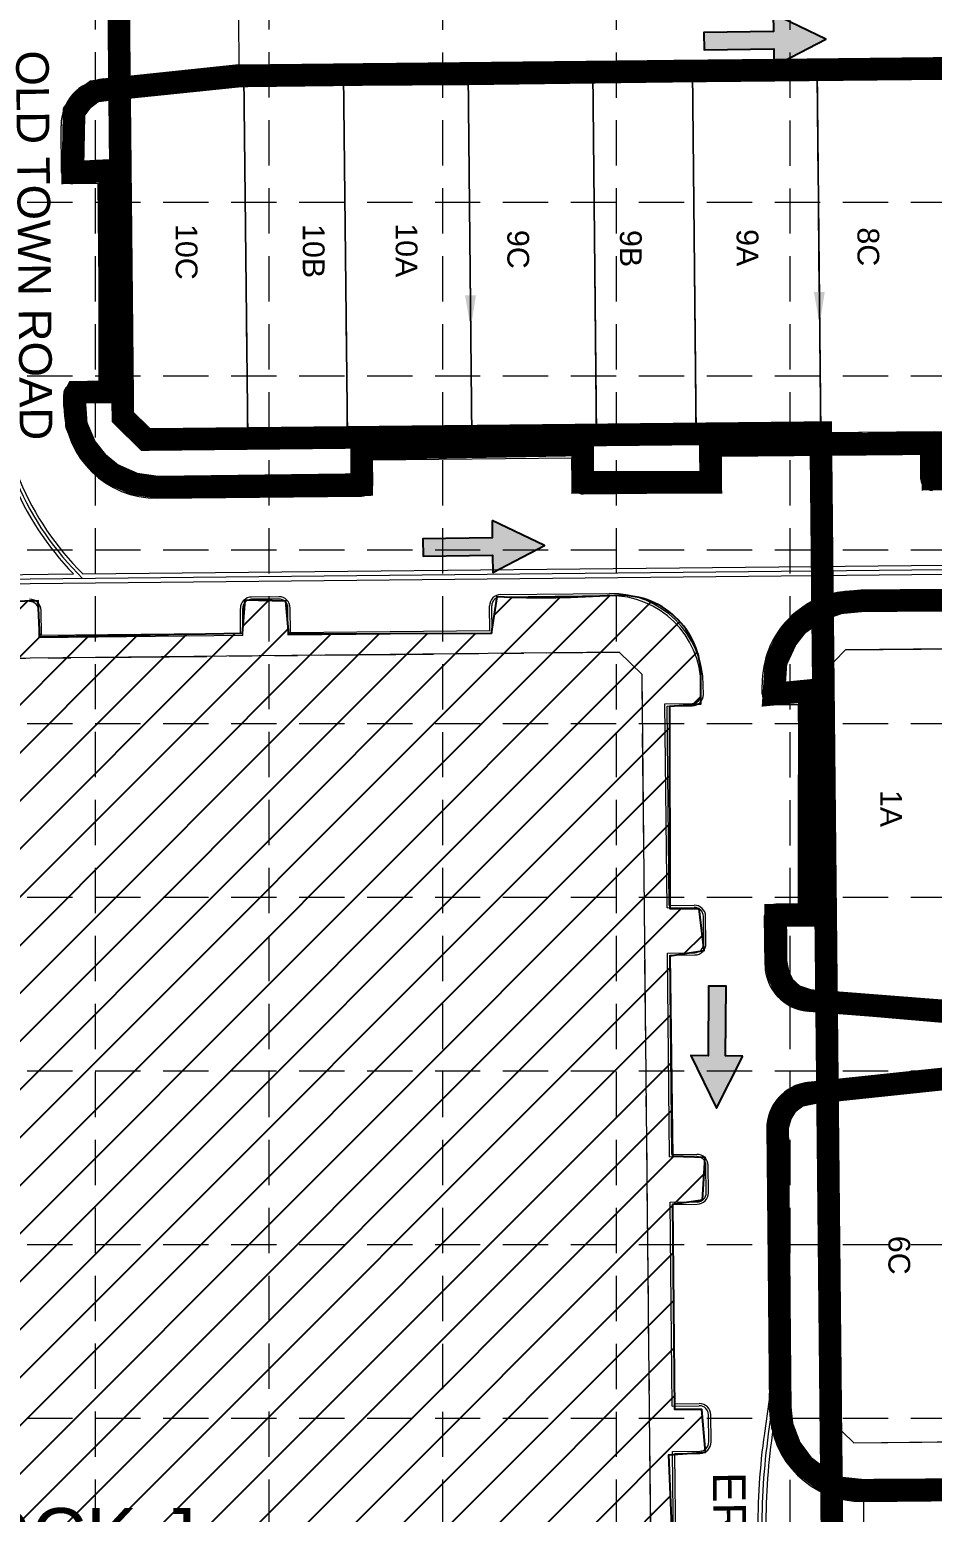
# Model space of a CAD drawing. Extents: x 2509062 to 2510599, y 7103311 to 7105769.
# Drawn here: x 2509777.7 to 2509977, y 7104557.5 to 7104884.7 of the extents above; entities that cross this region are included whole.
import ezdxf
from ezdxf.enums import TextEntityAlignment as Align

# ---------------------------------------------------------------- set-up
doc = ezdxf.new("R2010")
doc.units = 0
doc.header["$LTSCALE"] = 40
doc.header["$MEASUREMENT"] = 0
for name, pattern in [('DASHED', [0.75, 0.5, -0.25]), ('HIDDEN', [0.375, 0.25, -0.125]), ('HIDDEN2', [0.1875, 0.125, -0.0625]), ('PHANTOM2', [1.25, 0.625, -0.125, 0.125, -0.125, 0.125, -0.125])]:
    doc.linetypes.add(name, pattern=pattern)
for name, color, linetype in [('1 EROSION BLANKET', 84, 'Continuous'), ('1 SODDED LOT', 2, 'Continuous'), ('C-FLOW-ARRW-E', 14, 'Continuous'), ('GRID', 254, 'DASHED'), ('STORM', 5, 'Continuous'), ('XHO461B_PT$0$V-AREA', 6, 'Continuous'), ('XHO461B_PT$0$V-BNDY-N-P2', 2, 'PHANTOM2'), ('XHO461B_PT$0$V-PROP-SUBD-IDEN-N-P2', 14, 'Continuous'), ('XHO461B_PT$0$V-PROP-SUBD-N-P2', 14, 'HIDDEN2'), ('XHO461B_PT$0$V-RWAY-LINE-DETL-N-P2', 14, 'Continuous'), ('XHO461B_PT$0$V-RWAY-LINE-N-P2', 14, 'PHANTOM2'), ('XHO461B_ST$0$C-PHASE-BNDY', 14, 'Continuous'), ('XHO461C_PV$0$C-PHASE-BNDY', 3, 'Continuous'), ('XHO461C_PV$0$C-ROAD-BACK-EX', 12, 'Continuous'), ('XHO461C_PV$0$C-ROAD-BACK-PH2', 12, 'Continuous'), ('XHO461C_PV$0$C-ROAD-FACE-EX', 12, 'Continuous'), ('XHO461C_PV$0$C-ROAD-FACE-PH2', 12, 'Continuous'), ('XHO461PT$0$C-ROAD-IDEN-N-P1', 1, 'Continuous'), ('XHO461PT$0$V-AREA-PLIN', 31, 'Continuous'), ('XHO461PT$0$V-BNDY-N-P1', 3, 'Continuous'), ('XHO461PT$0$V-PROP-SUBD-IDEN-BLOK-N-P1', 7, 'Continuous'), ('XHO461PT$0$V-RWAY-LINE-N-P1', 6, 'PHANTOM2')]:
    doc.layers.add(name, color=color, linetype=linetype)
doc.styles.get("Standard").update_dxf_attribs({"font": 'ARIAL.TTF'})

msp = doc.modelspace()

# ---------------------------------------------------------------- hatches: boundary and pattern name
at = {"layer": '1 SODDED LOT', "linetype": 'Continuous'}
h = msp.add_hatch(dxfattribs=at)
h.set_pattern_fill('ANSI31', color=256, scale=60, style=0)
edge = h.paths.add_edge_path()
edge.add_line((2509670.09, 7104749.69), (2509669.66, 7104756.45))
edge.add_line((2509669.66, 7104756.45), (2509667.67, 7104757.6))
edge.add_line((2509667.67, 7104757.6), (2509643.66, 7104757.36))
edge.add_line((2509643.66, 7104757.36), (2509642.7, 7104757.42))
edge.add_line((2509642.7, 7104757.42), (2509641.46, 7104757.03))
edge.add_line((2509641.46, 7104757.03), (2509634.78, 7104755.18))
edge.add_line((2509634.78, 7104755.18), (2509629.13, 7104750.56))
edge.add_line((2509629.13, 7104750.56), (2509624.93, 7104743.96))
edge.add_line((2509624.93, 7104743.96), (2509623.62, 7104736.11))
edge.add_line((2509623.62, 7104736.11), (2509624.03, 7104733.49))
edge.add_line((2509624.03, 7104733.49), (2509631.95, 7104732.67))
edge.add_line((2509631.95, 7104732.67), (2509632.01, 7104687.98))
edge.add_line((2509632.01, 7104687.98), (2509624.63, 7104687.52))
edge.add_line((2509624.63, 7104687.52), (2509624.78, 7104677.68))
edge.add_line((2509624.78, 7104677.68), (2509632.78, 7104677.53))
edge.add_line((2509632.78, 7104677.53), (2509633.09, 7104633.7))
edge.add_line((2509633.09, 7104633.7), (2509624.32, 7104632.16))
edge.add_line((2509624.32, 7104632.16), (2509625.55, 7104622.93))
edge.add_line((2509625.55, 7104622.93), (2509633.24, 7104622.47))
edge.add_line((2509633.24, 7104622.47), (2509632.49, 7104578.57))
edge.add_line((2509632.49, 7104578.57), (2509627.54, 7104576.59))
edge.add_line((2509627.54, 7104576.59), (2509627.04, 7104513.24))
edge.add_line((2509627.04, 7104513.24), (2509634.47, 7104511.75))
edge.add_line((2509634.47, 7104511.75), (2509634.6, 7104468.31))
edge.add_line((2509634.6, 7104468.31), (2509626.94, 7104467.59))
edge.add_line((2509626.94, 7104467.59), (2509627.42, 7104458.13))
edge.add_line((2509627.42, 7104458.13), (2509634.24, 7104457.53))
edge.add_line((2509634.24, 7104457.53), (2509635.23, 7104413.4))
edge.add_line((2509635.23, 7104413.4), (2509627.38, 7104412.62))
edge.add_line((2509627.38, 7104412.62), (2509627.77, 7104403.47))
edge.add_line((2509627.77, 7104403.47), (2509635.29, 7104402.68))
edge.add_line((2509635.29, 7104402.68), (2509635.55, 7104380.91))
edge.add_line((2509635.55, 7104380.91), (2509628.36, 7104379.85))
edge.add_line((2509628.36, 7104379.85), (2509627.86, 7104353.29))
edge.add_arc((2509647.32, 7104352.93), 19.46, 178.9331, 279.26)
edge.add_line((2509650.45, 7104333.72), (2509672.53, 7104333.89))
edge.add_line((2509672.53, 7104333.89), (2509674.37, 7104336.23))
edge.add_line((2509674.37, 7104336.23), (2509674.2, 7104341.58))
edge.add_line((2509674.2, 7104341.58), (2509718.53, 7104342.59))
edge.add_line((2509718.53, 7104342.59), (2509720.04, 7104334.06))
edge.add_line((2509720.04, 7104334.06), (2509728.74, 7104335.39))
edge.add_line((2509728.74, 7104335.39), (2509729.24, 7104342.08))
edge.add_line((2509729.24, 7104342.08), (2509773.69, 7104343.19))
edge.add_line((2509773.69, 7104343.19), (2509774.56, 7104335.59))
edge.add_line((2509774.56, 7104335.59), (2509783.18, 7104335.3))
edge.add_line((2509783.18, 7104335.3), (2509784.35, 7104343.04))
edge.add_line((2509784.35, 7104343.04), (2509829.2, 7104343.77))
edge.add_line((2509829.2, 7104343.77), (2509830.11, 7104335.95))
edge.add_line((2509830.11, 7104335.95), (2509838.73, 7104336.35))
edge.add_line((2509838.73, 7104336.35), (2509839.22, 7104343.52))
edge.add_line((2509839.22, 7104343.52), (2509883.99, 7104344.21))
edge.add_line((2509883.99, 7104344.21), (2509883.99, 7104337.02))
edge.add_line((2509883.99, 7104337.02), (2509908.24, 7104336.64))
edge.add_arc((2509908.57, 7104358.07), 21.43, 269.1052, 363.7938)
edge.add_line((2509929.96, 7104359.49), (2509928.31, 7104361.13))
edge.add_line((2509928.31, 7104361.13), (2509922.63, 7104361.25))
edge.add_line((2509922.63, 7104361.25), (2509921.48, 7104405.1))
edge.add_line((2509921.48, 7104405.1), (2509929.53, 7104406.61))
edge.add_line((2509929.53, 7104406.61), (2509928.77, 7104415.66))
edge.add_line((2509928.77, 7104415.66), (2509922.49, 7104415.66))
edge.add_line((2509922.49, 7104415.66), (2509921.91, 7104416.45))
edge.add_line((2509921.91, 7104416.45), (2509921.11, 7104460.78))
edge.add_line((2509921.11, 7104460.78), (2509927.84, 7104460.95))
edge.add_line((2509927.84, 7104460.95), (2509928.53, 7104470.28))
edge.add_line((2509928.53, 7104470.28), (2509921.45, 7104471.31))
edge.add_line((2509921.45, 7104471.31), (2509920.75, 7104515.66))
edge.add_line((2509920.75, 7104515.66), (2509927.8, 7104516.51))
edge.add_line((2509927.8, 7104516.51), (2509927.48, 7104525.06))
edge.add_line((2509927.48, 7104525.06), (2509920.64, 7104526.24))
edge.add_line((2509920.64, 7104526.24), (2509918.78, 7104570.23))
edge.add_line((2509918.78, 7104570.23), (2509926.9, 7104570.77))
edge.add_line((2509926.9, 7104570.77), (2509926.09, 7104580.24))
edge.add_line((2509926.09, 7104580.24), (2509920.13, 7104580.24))
edge.add_line((2509920.13, 7104580.24), (2509919.66, 7104625.52))
edge.add_line((2509919.66, 7104625.52), (2509926.23, 7104626.46))
edge.add_line((2509926.23, 7104626.46), (2509926.8, 7104635.85))
edge.add_line((2509926.8, 7104635.85), (2509919.66, 7104636.04))
edge.add_line((2509919.66, 7104636.04), (2509919.09, 7104680.36))
edge.add_line((2509919.09, 7104680.36), (2509926.61, 7104681.48))
edge.add_line((2509926.61, 7104681.48), (2509925.48, 7104690.69))
edge.add_line((2509925.48, 7104690.69), (2509919.09, 7104690.69))
edge.add_line((2509919.09, 7104690.69), (2509919.01, 7104735.42))
edge.add_line((2509919.01, 7104735.42), (2509925.9, 7104735.95))
edge.add_line((2509925.9, 7104735.95), (2509925.9, 7104742.05))
edge.add_arc((2509908.03, 7104742.05), 17.87, 0, 93.8483)
edge.add_arc((2509890.92, 7104996.36), 237.01, 267.5658, 273.8483, ccw=False)
edge.add_line((2509880.86, 7104759.56), (2509879.57, 7104751.48))
edge.add_line((2509879.57, 7104751.48), (2509834.95, 7104751.36))
edge.add_line((2509834.95, 7104751.36), (2509834.26, 7104758.6))
edge.add_line((2509834.26, 7104758.6), (2509825.18, 7104758.85))
edge.add_line((2509825.18, 7104758.85), (2509824.61, 7104751.49))
edge.add_line((2509824.61, 7104751.49), (2509779.98, 7104750.68))
edge.add_line((2509779.98, 7104750.68), (2509779.58, 7104758.7))
edge.add_line((2509779.58, 7104758.7), (2509770.62, 7104758.47))
edge.add_line((2509770.62, 7104758.47), (2509769.93, 7104750.68))
edge.add_line((2509769.93, 7104750.68), (2509725, 7104750.36))
edge.add_line((2509725, 7104750.36), (2509724.31, 7104756.97))
edge.add_line((2509724.31, 7104756.97), (2509715.09, 7104757.65))
edge.add_line((2509715.09, 7104757.65), (2509714.18, 7104749.8))
edge.add_line((2509714.18, 7104749.8), (2509670.79, 7104749.57))
edge.add_line((2509670.79, 7104749.57), (2509670.09, 7104749.69))

# ---------------------------------------------------------------- linework, layer by layer
for points in [[(2509941.83, 7104888.21), (2509941.89, 7104884.37), (2509926.53, 7104884.13), (2509926.59, 7104880.29), (2509941.95, 7104880.54), (2509942.01, 7104876.7), (2509953.44, 7104882.64), (2509941.83, 7104888.21)], [(2509879.78, 7104776.44), (2509879.84, 7104772.6), (2509864.48, 7104772.36), (2509864.54, 7104768.52), (2509879.9, 7104768.76), (2509879.96, 7104764.92), (2509891.39, 7104770.87), (2509879.78, 7104776.44)], [(2509935.14, 7104658.22), (2509931.3, 7104658.25), (2509931.42, 7104673.61), (2509927.58, 7104673.64), (2509927.46, 7104658.28), (2509923.62, 7104658.31), (2509929.29, 7104646.75), (2509935.14, 7104658.22)]]:
    msp.add_lwpolyline(points, close=True)
at = {"color": 254}
for points in [[(2509942.01, 7104876.7), (2509941.83, 7104888.21), (2509953.44, 7104882.64), (2509941.83, 7104888.21)], [(2509926.53, 7104884.13), (2509926.59, 7104880.29), (2509941.89, 7104884.37), (2509941.95, 7104880.54)], [(2509879.96, 7104764.92), (2509879.78, 7104776.44), (2509891.39, 7104770.87), (2509879.78, 7104776.44)], [(2509864.48, 7104772.36), (2509864.54, 7104768.52), (2509879.84, 7104772.6), (2509879.9, 7104768.76)], [(2509931.42, 7104673.61), (2509927.58, 7104673.64), (2509931.3, 7104658.25), (2509927.46, 7104658.28)], [(2509923.62, 7104658.31), (2509935.14, 7104658.22), (2509929.29, 7104646.75), (2509935.14, 7104658.22)]]:
    msp.add_solid(points, dxfattribs=at)
at = {"layer": '1 EROSION BLANKET', "linetype": 'Continuous', "const_width": 5}
for points in [[(2510005.15, 7104786.05), (2509977.05, 7104785.57), (2509976.76, 7104793.39), (2509927.95, 7104792.94), (2509928.05, 7104784.83), (2509899.76, 7104784.8), (2509899.76, 7104793.1), (2509850.97, 7104792.28), (2509850.97, 7104784.33), (2509805.91, 7104783.77), (2509800.86, 7104784.5), (2509795.97, 7104786.66), (2509792.79, 7104789.27), (2509790.05, 7104792.74), (2509788.03, 7104797.48), (2509787.68, 7104802.63), (2509787.74, 7104804.18), (2509788.01, 7104804.72), (2509795.4, 7104804.77), (2509795.39, 7104853.66), (2509787.25, 7104853.25), (2509787.52, 7104866.64), (2509789.43, 7104869.18), (2509791.97, 7104871.12), (2509794.67, 7104871.48), (2509824.23, 7104874.53), (2509852.53, 7104874.86), (2509874.57, 7104874.99), (2509918.68, 7104875.57), (2510156.35, 7104877.89)], [(2509979.63, 7104668.15), (2509949.84, 7104670.47), (2509946.46, 7104671.57), (2509944.24, 7104673.62), (2509943.02, 7104676.11), (2509942.47, 7104678.99), (2509942.4, 7104689.29), (2509949.7, 7104689.29), (2509949.82, 7104738.86), (2509941.99, 7104738.1), (2509942.48, 7104745.22), (2509944.78, 7104750.18), (2509947.23, 7104753.32), (2509951.74, 7104756.55), (2509956.49, 7104758.23), (2509961.65, 7104758.72), (2509992.23, 7104758.86)], [(2509979.92, 7104562.51), (2509961.4, 7104562.39), (2509956.52, 7104562.9), (2509952.37, 7104565), (2509948.6, 7104567.86), (2509945.63, 7104571.86), (2509943.84, 7104576.56), (2509943.41, 7104580.62), (2509942.84, 7104642.68), (2509943.58, 7104645.26), (2509944.99, 7104647.58), (2509947.45, 7104649.42), (2509951.1, 7104650.18), (2509980.32, 7104653.26)]]:
    msp.add_lwpolyline(points, dxfattribs=at)
at = {"layer": '1 SODDED LOT', "linetype": 'Continuous'}
msp.add_lwpolyline([(2509920.64, 7104526.24), (2509918.78, 7104570.23), (2509926.9, 7104570.77), (2509926.09, 7104580.24), (2509920.13, 7104580.24), (2509919.66, 7104625.52), (2509926.23, 7104626.46), (2509926.8, 7104635.85), (2509919.66, 7104636.04), (2509919.09, 7104680.36), (2509926.61, 7104681.48), (2509925.48, 7104690.69), (2509919.09, 7104690.69), (2509919.01, 7104735.42), (2509925.9, 7104735.95), (2509925.9, 7104742.05, 0.434026), (2509906.83, 7104759.88, -0.02742), (2509880.86, 7104759.56), (2509879.57, 7104751.48), (2509834.95, 7104751.36), (2509834.26, 7104758.6), (2509825.18, 7104758.85), (2509824.61, 7104751.49), (2509779.98, 7104750.68), (2509779.58, 7104758.7), (2509770.62, 7104758.47)], format="xyb", dxfattribs=at)
at = {"layer": 'C-FLOW-ARRW-E', "color": 7, "lineweight": 0}
for p, q in [((2509875.02, 7104826.08), (2509874.84, 7104844.07)), ((2509952.02, 7104826.87), (2509951.83, 7104844.86))]:
    msp.add_line(p, q, dxfattribs=at)
for points in [[(2509876.22, 7104826.09), (2509875.09, 7104818.88), (2509873.82, 7104826.07)], [(2509953.22, 7104826.88), (2509952.09, 7104819.67), (2509950.82, 7104826.85)]]:
    msp.add_solid(points, dxfattribs=at)
at = {"layer": 'GRID', "color": 252, "linetype": 'HIDDEN', "lineweight": 0}
for p, q in [((2509792.26, 7103504.74), (2509792.26, 7105728.4)), ((2509830.6, 7103504.74), (2509830.6, 7105728.4)), ((2509868.94, 7103504.73), (2509868.94, 7105728.4)), ((2509907.27, 7103504.73), (2509907.27, 7105728.4)), ((2509945.61, 7103504.72), (2509945.61, 7105728.4)), ((2509102.19, 7104846.64), (2510559.01, 7104846.64)), ((2509102.19, 7104808.31), (2510559.01, 7104808.31)), ((2509102.19, 7104769.97), (2510559.01, 7104769.97)), ((2509102.19, 7104731.63), (2510559.01, 7104731.63)), ((2509102.19, 7104693.29), (2510559.01, 7104693.29)), ((2509102.19, 7104654.96), (2510559.01, 7104654.96)), ((2509102.19, 7104616.62), (2510559.01, 7104616.62)), ((2509102.19, 7104578.28), (2510559.01, 7104578.28))]:
    msp.add_line(p, q, dxfattribs=at)
at = {"layer": 'STORM', "lineweight": 0}
for p, q in [((2509789.46, 7104764.63), (2509979.64, 7104766.58)), ((2509789.46, 7104764.63), (2509979.64, 7104766.58)), ((2509711.75, 7104762.84), (2509979.65, 7104765.58)), ((2509711.75, 7104762.84), (2509979.65, 7104765.58)), ((2509749.13, 7104762.22), (2509979.66, 7104764.58)), ((2509749.13, 7104762.22), (2509979.66, 7104764.58)), ((2509752.17, 7104764.25), (2509787.38, 7104764.61)), ((2509752.17, 7104764.25), (2509787.38, 7104764.61)), ((2509941.38, 7104596.8), (2509943.88, 7104596.82)), ((2509941.38, 7104596.8), (2509943.88, 7104596.82)), ((2509941.45, 7104588.8), (2509941.38, 7104596.8)), ((2509941.45, 7104588.8), (2509941.38, 7104596.8)), ((2509943.88, 7104596.82), (2509943.95, 7104588.83)), ((2509943.88, 7104596.82), (2509943.95, 7104588.83)), ((2509941.82, 7104588.8), (2509939.89, 7104574.95)), ((2509941.82, 7104588.8), (2509939.89, 7104574.95)), ((2509942.7, 7104588.81), (2509940.75, 7104574.83)), ((2509942.7, 7104588.81), (2509940.75, 7104574.83)), ((2509943.95, 7104588.83), (2509941.45, 7104588.8)), ((2509943.95, 7104588.83), (2509941.45, 7104588.8)), ((2509943.59, 7104588.82), (2509941.62, 7104574.7)), ((2509943.59, 7104588.82), (2509941.62, 7104574.7))]:
    msp.add_line(p, q, dxfattribs=at)
for centre, radius, start, end in [((2509834.68, 7104810.28), 65.75, 180.5865, 223.9894), ((2509834.68, 7104810.28), 65.75, 180.5865, 223.9894), ((2509834.68, 7104810.28), 65, 180.5867, 225.857), ((2509834.68, 7104810.28), 65, 180.5867, 225.857), ((2509834.68, 7104810.28), 64.25, 180.5865, 225.2681), ((2509834.68, 7104810.28), 64.25, 180.5865, 225.2681), ((2510089.32, 7104554.11), 150.88, 172.063, 180.5865), ((2510089.32, 7104554.11), 150.88, 172.063, 180.5865), ((2510089.32, 7104554.11), 150, 172.063, 180.5865), ((2510089.32, 7104554.11), 150, 172.063, 180.5865), ((2510089.32, 7104554.11), 149.12, 172.063, 180.5865), ((2510089.32, 7104554.11), 149.12, 172.063, 180.5865)]:
    msp.add_arc(centre, radius, start, end, dxfattribs=at)
at = {"layer": 'XHO461B_PT$0$V-AREA', "color": 7, "lineweight": 0}
for p, q in [((2509847.02, 7104874.73), (2509825.02, 7104874.5)), ((2509874.52, 7104875.01), (2509847.02, 7104874.73)), ((2509847.84, 7104794.73), (2509847.02, 7104874.73)), ((2509847.02, 7104874.73), (2509847.84, 7104794.73)), ((2509902.02, 7104875.29), (2509874.52, 7104875.01)), ((2509875.34, 7104795.02), (2509874.52, 7104875.01)), ((2509874.52, 7104875.01), (2509875.34, 7104795.02)), ((2509924.02, 7104875.52), (2509902.02, 7104875.29)), ((2509902.84, 7104795.3), (2509902.02, 7104875.29)), ((2509902.02, 7104875.29), (2509902.84, 7104795.3)), ((2509951.52, 7104875.8), (2509924.02, 7104875.52)), ((2509924.84, 7104795.52), (2509924.02, 7104875.52)), ((2509924.02, 7104875.52), (2509924.84, 7104795.52)), ((2509979.02, 7104876.08), (2509951.52, 7104875.8)), ((2509952.34, 7104795.8), (2509951.52, 7104875.8)), ((2509951.52, 7104875.8), (2509952.34, 7104795.8)), ((2509824.02, 7104874.49), (2509797.55, 7104871.72)), ((2509797.55, 7104871.72), (2509798.29, 7104799.23)), ((2509825.02, 7104874.5), (2509824.02, 7104874.49)), ((2509825.84, 7104794.51), (2509825.02, 7104874.5)), ((2509825.02, 7104874.5), (2509825.84, 7104794.51)), ((2509798.29, 7104799.23), (2509803.34, 7104794.28)), ((2509952.34, 7104795.8), (2509979.83, 7104796.08)), ((2509803.34, 7104794.28), (2509825.84, 7104794.51)), ((2509825.84, 7104794.51), (2509847.84, 7104794.73)), ((2509847.84, 7104794.73), (2509875.34, 7104795.02)), ((2509875.34, 7104795.02), (2509902.84, 7104795.3)), ((2509902.84, 7104795.3), (2509924.84, 7104795.52)), ((2509924.84, 7104795.52), (2509952.34, 7104795.8)), ((2509957.83, 7104747.86), (2509952.88, 7104742.81)), ((2509980.33, 7104748.09), (2509957.83, 7104747.86)), ((2509952.88, 7104742.81), (2509953.62, 7104670.31)), ((2509953.62, 7104670.31), (2509980.15, 7104668.08)), ((2509980.3, 7104653.08), (2509953.83, 7104650.31)), ((2509953.83, 7104650.31), (2509954.57, 7104577.81)), ((2509954.57, 7104577.81), (2509959.62, 7104572.87)), ((2509959.62, 7104572.87), (2509982.12, 7104573.1))]:
    msp.add_line(p, q, dxfattribs=at)
at = {"layer": 'XHO461B_PT$0$V-BNDY-N-P2', "color": 7, "lineweight": 0}
for p, q in [((2509798.29, 7104799.23), (2509797.35, 7104891.72)), ((2509798.29, 7104799.23), (2509803.34, 7104794.28)), ((2509803.34, 7104794.28), (2509952.34, 7104795.8)), ((2509956.85, 7104354.83), (2509952.34, 7104795.8))]:
    msp.add_line(p, q, dxfattribs=at)
at = {"layer": 'XHO461B_PT$0$V-PROP-SUBD-N-P2', "color": 7, "lineweight": 0}
for p, q in [((2509847.84, 7104794.73), (2509847.02, 7104874.73)), ((2509875.34, 7104795.02), (2509874.52, 7104875.01)), ((2509902.84, 7104795.3), (2509902.02, 7104875.29)), ((2509924.84, 7104795.52), (2509924.02, 7104875.52)), ((2509952.34, 7104795.8), (2509951.52, 7104875.8)), ((2509825.84, 7104794.51), (2509825.02, 7104874.5))]:
    msp.add_line(p, q, dxfattribs=at)
at = {"layer": 'XHO461B_PT$0$V-RWAY-LINE-DETL-N-P2', "color": 7, "lineweight": 0}
for start, end in [(0, 180), (180, 0)]:
    msp.add_arc((2509824.02, 7104874.49), 1.38, start, end, dxfattribs=at)
at = {"layer": 'XHO461B_PT$0$V-RWAY-LINE-N-P2', "color": 7, "lineweight": 0}
for p, q in [((2509824.02, 7104874.49), (2510156.01, 7104877.89)), ((2509824.02, 7104874.49), (2509797.55, 7104871.72)), ((2509952.34, 7104795.8), (2510178.32, 7104798.12)), ((2509957.83, 7104747.86), (2509952.88, 7104742.81)), ((2509957.83, 7104747.86), (2510178.82, 7104750.12)), ((2509980.15, 7104668.08), (2509953.62, 7104670.31)), ((2509980.3, 7104653.08), (2509953.83, 7104650.31)), ((2509959.62, 7104572.87), (2509954.57, 7104577.81)), ((2509959.62, 7104572.87), (2510180.61, 7104575.13))]:
    msp.add_line(p, q, dxfattribs=at)
at = {"layer": 'XHO461B_ST$0$C-PHASE-BNDY', "color": 7, "lineweight": 0}
for p, q in [((2509798.29, 7104799.23), (2509797.35, 7104891.72)), ((2509803.34, 7104794.28), (2509798.29, 7104799.23)), ((2509952.34, 7104795.8), (2509803.34, 7104794.28)), ((2509956.87, 7104350.11), (2509952.34, 7104795.8))]:
    msp.add_line(p, q, dxfattribs=at)
at = {"layer": 'XHO461C_PV$0$C-PHASE-BNDY', "color": 7, "lineweight": 0}
for p, q in [((2509798.29, 7104799.23), (2509797.35, 7104891.72)), ((2509803.34, 7104794.28), (2509798.29, 7104799.23)), ((2509952.34, 7104795.8), (2509803.34, 7104794.28)), ((2509956.87, 7104350.11), (2509952.34, 7104795.8))]:
    msp.add_line(p, q, dxfattribs=at)
at = {"layer": 'XHO461C_PV$0$C-PHASE-BNDY', "color": 7, "const_width": 5}
msp.add_lwpolyline([(2510330.97, 7104221.41), (2510330.97, 7104221.41), (2509985.5, 7104217.79), (2509984.67, 7104350.11), (2509956.87, 7104350.11), (2509952.34, 7104795.8), (2509803.34, 7104794.28), (2509798.29, 7104799.23), (2509797.35, 7104891.72), (2509756.85, 7104891.31), (2509754.67, 7105104.3), (2510184.65, 7105108.7), (2510184.28, 7105144.86), (2510321.28, 7105145.14), (2510321.3, 7105142.86)], dxfattribs=at)
at = {"layer": 'XHO461C_PV$0$C-ROAD-BACK-EX', "color": 7, "lineweight": 0}
for p, q in [((2509785.24, 7104853.23), (2509785.13, 7104863.83)), ((2509793.26, 7104851.32), (2509787.26, 7104851.26)), ((2509793.26, 7104851.32), (2509793.72, 7104806.32)), ((2509793.72, 7104806.32), (2509787.72, 7104806.26)), ((2509785.77, 7104801.6), (2509785.74, 7104804.24)), ((2509852.89, 7104790.29), (2509897.89, 7104790.75)), ((2509852.95, 7104784.29), (2509852.89, 7104790.29)), ((2509897.95, 7104784.75), (2509897.89, 7104790.75)), ((2509929.88, 7104791.08), (2509959.38, 7104791.38)), ((2509929.94, 7104785.08), (2509929.88, 7104791.08)), ((2509899.97, 7104782.77), (2509927.97, 7104783.06)), ((2509805.97, 7104781.81), (2509850.97, 7104782.27)), ((2509824.79, 7104751), (2509824.73, 7104757)), ((2509832.71, 7104759.08), (2509826.71, 7104759.02)), ((2509834.79, 7104751.1), (2509834.73, 7104757.1)), ((2509879.79, 7104751.56), (2509879.72, 7104757.56)), ((2509881.7, 7104759.58), (2509905.7, 7104759.83)), ((2509779.79, 7104750.54), (2509779.73, 7104756.54)), ((2509824.79, 7104751), (2509779.79, 7104750.54)), ((2509879.79, 7104751.56), (2509834.79, 7104751.1)), ((2509925.93, 7104738.03), (2509925.91, 7104740.03)), ((2509939.93, 7104738.18), (2509939.91, 7104740.18)), ((2509917.95, 7104735.95), (2509923.95, 7104736.01)), ((2509918.41, 7104690.95), (2509917.95, 7104735.95)), ((2509947.95, 7104736.26), (2509941.95, 7104736.2)), ((2509948.41, 7104691.26), (2509947.95, 7104736.26)), ((2509918.41, 7104690.95), (2509924.41, 7104691.02)), ((2509926.49, 7104683.04), (2509926.43, 7104689.04)), ((2509940.54, 7104678), (2509940.43, 7104689.18)), ((2509948.41, 7104691.26), (2509942.41, 7104691.2)), ((2509918.51, 7104680.95), (2509924.51, 7104681.02)), ((2509918.97, 7104635.96), (2509918.51, 7104680.95)), ((2509940.91, 7104642.37), (2509941.51, 7104583.8)), ((2509918.97, 7104635.96), (2509924.97, 7104636.02)), ((2509927.05, 7104628.04), (2509926.99, 7104634.04)), ((2509919.07, 7104625.96), (2509925.07, 7104626.02)), ((2509919.53, 7104580.96), (2509919.07, 7104625.96)), ((2509941.54, 7104580.18), (2509941.51, 7104583.8)), ((2509919.53, 7104580.96), (2509925.53, 7104581.02)), ((2509927.62, 7104573.04), (2509927.55, 7104579.04)), ((2509919.64, 7104570.96), (2509925.64, 7104571.02)), ((2509920.1, 7104525.96), (2509919.64, 7104570.96)), ((2509961.75, 7104560.39), (2509961.98, 7104537.39))]:
    msp.add_line(p, q, dxfattribs=at)
for centre, radius, start, end in [((2509795.13, 7104863.93), 10, 95.9758, 180.5865), ((2509787.24, 7104853.26), 2, 180.5865, 270.5865), ((2509787.74, 7104804.26), 2, 90.5865, 180.5865), ((2509805.77, 7104801.81), 20, 180.5865, 270.5865), ((2509850.95, 7104784.27), 2, 270.5865, 0.5865), ((2509899.95, 7104784.77), 2, 180.5865, 270.5865), ((2509927.95, 7104785.06), 2, 270.5865, 0.5865), ((2509959.9, 7104740.38), 20, 90.5865, 180.5865), ((2509777.73, 7104756.52), 2, 0.5865, 90.5865), ((2509826.73, 7104757.02), 2, 90.5865, 180.5865), ((2509832.73, 7104757.08), 2, 0.5865, 90.5865), ((2509881.72, 7104757.58), 2, 90.5865, 180.5865), ((2509905.91, 7104739.83), 20, 0.5865, 90.5865), ((2509923.93, 7104738.01), 2, 270.5865, 0.5865), ((2509941.93, 7104738.2), 2, 180.5865, 270.5865), ((2509924.43, 7104689.02), 2, 0.5865, 90.5865), ((2509942.43, 7104689.2), 2, 90.5865, 180.5865), ((2509924.49, 7104683.02), 2, 270.5865, 0.5865), ((2509950.54, 7104678.1), 10, 180.5865, 265.1972), ((2509950.91, 7104642.47), 10, 95.9758, 180.5865), ((2509924.99, 7104634.02), 2, 0.5865, 90.5865), ((2509925.05, 7104628.02), 2, 270.5865, 0.5865), ((2509925.55, 7104579.02), 2, 0.5865, 90.5865), ((2509961.54, 7104580.39), 20, 180.5865, 270.5865), ((2509925.62, 7104573.02), 2, 270.5865, 0.5865)]:
    msp.add_arc(centre, radius, start, end, dxfattribs=at)
at = {"layer": 'XHO461C_PV$0$C-ROAD-BACK-PH2', "color": 7, "lineweight": 0}
for p, q in [((2509959.38, 7104791.38), (2509974.88, 7104791.54)), ((2509974.94, 7104785.54), (2509974.88, 7104791.54)), ((2509976.96, 7104783.56), (2510004.96, 7104783.84)), ((2509959.7, 7104760.38), (2510005.2, 7104760.85)), ((2509961.75, 7104560.39), (2510007.24, 7104560.86))]:
    msp.add_line(p, q, dxfattribs=at)
msp.add_arc((2509976.94, 7104785.56), 2, 180.5865, 270.5865, dxfattribs=at)
at = {"layer": 'XHO461C_PV$0$C-ROAD-FACE-EX', "color": 7, "lineweight": 0}
for p, q in [((2509823.78, 7104887), (2509823.88, 7104877)), ((2509823.88, 7104877), (2509793.82, 7104873.85)), ((2509784.74, 7104853.23), (2509784.63, 7104863.55)), ((2509792.76, 7104850.81), (2509787.27, 7104850.76)), ((2509792.76, 7104850.81), (2509793.22, 7104806.81)), ((2509793.22, 7104806.81), (2509787.72, 7104806.76)), ((2509785.27, 7104801.6), (2509785.24, 7104804.23)), ((2509853.39, 7104789.79), (2509897.39, 7104790.24)), ((2509853.45, 7104784.29), (2509853.39, 7104789.79)), ((2509897.45, 7104784.74), (2509897.39, 7104790.24)), ((2509930.39, 7104790.58), (2509959.39, 7104790.88)), ((2509930.44, 7104785.08), (2509930.39, 7104790.58)), ((2509805.98, 7104781.31), (2509850.97, 7104781.77)), ((2509899.97, 7104782.27), (2509927.97, 7104782.56)), ((2509881.7, 7104760.08), (2509905.7, 7104760.33)), ((2509824.28, 7104751.49), (2509824.23, 7104756.99)), ((2509832.7, 7104759.58), (2509826.7, 7104759.52)), ((2509835.28, 7104751.61), (2509835.23, 7104757.11)), ((2509879.28, 7104752.06), (2509879.22, 7104757.56)), ((2509780.29, 7104751.04), (2509780.23, 7104756.54)), ((2509824.28, 7104751.49), (2509780.29, 7104751.04)), ((2509879.28, 7104752.06), (2509835.28, 7104751.61)), ((2509926.43, 7104738.04), (2509926.41, 7104740.04)), ((2509939.43, 7104738.17), (2509939.41, 7104740.17)), ((2509918.45, 7104735.46), (2509923.95, 7104735.51)), ((2509918.9, 7104691.46), (2509918.45, 7104735.46)), ((2509947.45, 7104735.75), (2509941.95, 7104735.7)), ((2509947.9, 7104691.76), (2509947.45, 7104735.75)), ((2509918.9, 7104691.46), (2509924.4, 7104691.51)), ((2509947.9, 7104691.76), (2509942.4, 7104691.7)), ((2509926.99, 7104683.04), (2509926.93, 7104689.04)), ((2509940.04, 7104678.27), (2509939.93, 7104689.17)), ((2509919.02, 7104680.46), (2509924.52, 7104680.52)), ((2509919.47, 7104636.46), (2509919.02, 7104680.46)), ((2509980.05, 7104665.58), (2509949.43, 7104668.16)), ((2509980.16, 7104655.58), (2509949.59, 7104652.38)), ((2509940.41, 7104642.36), (2509941.01, 7104583.8)), ((2509919.47, 7104636.46), (2509924.97, 7104636.52)), ((2509927.55, 7104628.04), (2509927.49, 7104634.04)), ((2509919.58, 7104625.46), (2509925.08, 7104625.52)), ((2509920.03, 7104581.46), (2509919.58, 7104625.46)), ((2509941.04, 7104580.18), (2509941.01, 7104583.8)), ((2509920.03, 7104581.46), (2509925.53, 7104581.52)), ((2509928.12, 7104573.05), (2509928.05, 7104579.05)), ((2509920.14, 7104570.47), (2509925.64, 7104570.52)), ((2509920.59, 7104526.47), (2509920.14, 7104570.47))]:
    msp.add_line(p, q, dxfattribs=at)
for centre, radius, start, end in [((2509794.88, 7104863.65), 10.25, 95.9758, 180.5865), ((2509787.24, 7104853.26), 2.5, 180.5865, 270.5865), ((2509787.74, 7104804.26), 2.5, 90.5865, 180.5865), ((2509805.77, 7104801.81), 20.5, 180.5865, 270.5865), ((2509850.95, 7104784.27), 2.5, 270.5865, 0.5865), ((2509899.95, 7104784.77), 2.5, 180.5865, 270.5865), ((2509927.95, 7104785.06), 2.5, 270.5865, 0.5865), ((2509881.72, 7104757.58), 2.5, 90.5865, 180.5865), ((2509905.91, 7104739.83), 20.5, 0.5865, 90.5865), ((2509959.9, 7104740.38), 20.5, 90.5865, 180.5865), ((2509777.73, 7104756.52), 2.5, 0.5865, 90.5865), ((2509826.73, 7104757.02), 2.5, 90.5865, 180.5865), ((2509832.73, 7104757.08), 2.5, 0.5865, 90.5865), ((2509923.93, 7104738.01), 2.5, 270.5865, 0.5865), ((2509941.93, 7104738.2), 2.5, 180.5865, 270.5865), ((2509924.43, 7104689.02), 2.5, 0.5865, 90.5865), ((2509942.43, 7104689.2), 2.5, 90.5865, 180.5865), ((2509924.49, 7104683.02), 2.5, 270.5865, 0.5865), ((2509950.29, 7104678.37), 10.25, 180.5865, 265.1972), ((2509950.66, 7104642.19), 10.25, 95.9758, 180.5865), ((2509924.99, 7104634.02), 2.5, 0.5865, 90.5865), ((2509925.05, 7104628.02), 2.5, 270.5865, 0.5865), ((2509925.55, 7104579.02), 2.5, 0.5865, 90.5865), ((2509961.54, 7104580.39), 20.5, 180.5865, 270.5865), ((2509925.62, 7104573.02), 2.5, 270.5865, 0.5865)]:
    msp.add_arc(centre, radius, start, end, dxfattribs=at)
at = {"layer": 'XHO461C_PV$0$C-ROAD-FACE-PH2', "color": 7, "lineweight": 0}
for p, q in [((2509823.88, 7104877), (2510156.1, 7104880.4)), ((2509959.39, 7104790.88), (2509974.39, 7104791.03)), ((2509974.44, 7104785.53), (2509974.39, 7104791.03)), ((2509959.69, 7104760.88), (2510005.19, 7104761.35)), ((2509961.75, 7104559.89), (2510007.25, 7104560.36))]:
    msp.add_line(p, q, dxfattribs=at)
msp.add_arc((2509976.94, 7104785.56), 2.5, 180.5865, 270.5865, dxfattribs=at)
at = {"layer": 'XHO461PT$0$V-AREA-PLIN', "color": 7, "lineweight": 0}
for p, q in [((2509907.83, 7104747.35), (2509641.84, 7104744.62)), ((2509912.88, 7104742.4), (2509907.83, 7104747.35)), ((2509916.85, 7104354.42), (2509912.88, 7104742.4))]:
    msp.add_line(p, q, dxfattribs=at)
at = {"layer": 'XHO461PT$0$V-BNDY-N-P1', "color": 7, "lineweight": 0}
for p, q in [((2509798.29, 7104799.23), (2509797.35, 7104891.72)), ((2509798.29, 7104799.23), (2509803.34, 7104794.28)), ((2509803.34, 7104794.28), (2509952.34, 7104795.8)), ((2509956.85, 7104354.83), (2509952.34, 7104795.8))]:
    msp.add_line(p, q, dxfattribs=at)
at = {"layer": 'XHO461PT$0$V-RWAY-LINE-N-P1', "color": 7, "lineweight": 0}
for p, q in [((2509641.84, 7104744.62), (2509907.83, 7104747.35)), ((2509912.88, 7104742.4), (2509907.83, 7104747.35)), ((2509916.85, 7104354.42), (2509912.88, 7104742.4))]:
    msp.add_line(p, q, dxfattribs=at)

# ---------------------------------------------------------------- texts
at = {"layer": 'XHO461B_PT$0$V-PROP-SUBD-IDEN-N-P2', "color": 7, "lineweight": 0}
for s, p in [('10C', (2509812.36, 7104835.7)), ('10B', (2509840.41, 7104835.87)), ('10A', (2509860.92, 7104836.05)), ('9C', (2509885.56, 7104836.25)), ('9B', (2509910.41, 7104836.43)), ('9A', (2509936.17, 7104836.62)), ('8C', (2509962.84, 7104836.82)), ('1A', (2509967.85, 7104712.85)), ('6C', (2509969.67, 7104614.25))]:
    msp.add_text(s, height=4.8, rotation=270, dxfattribs=at).set_placement(p, align=Align.MIDDLE)
at = {"layer": 'XHO461B_PT$0$V-PROP-SUBD-IDEN-N-P2', "color": 7}
for s, p in [('10C', (2509812.36, 7104835.7)), ('10B', (2509840.41, 7104835.87)), ('10A', (2509860.92, 7104836.05)), ('9C', (2509885.56, 7104836.25)), ('9B', (2509910.41, 7104836.43)), ('9A', (2509936.17, 7104836.62)), ('8C', (2509962.84, 7104836.82)), ('1A', (2509967.85, 7104712.85)), ('6C', (2509969.67, 7104614.25))]:
    msp.add_text(s, height=4.8, rotation=270, dxfattribs=at).set_placement(p, align=Align.MIDDLE)
at = {"layer": 'XHO461PT$0$C-ROAD-IDEN-N-P1', "color": 7, "lineweight": 0}
for s, p in [('OLD TOWN ROAD', (2509774.69, 7104880.12)), ('ERNEST WAY', (2509928.52, 7104566.36))]:
    msp.add_text(s, height=7.2, rotation=270.5867, dxfattribs=at).set_placement(p)
at = {"layer": 'XHO461PT$0$V-PROP-SUBD-IDEN-BLOK-N-P1', "lineweight": 0}
msp.add_text('BLOCK J', height=12, dxfattribs=at).set_placement((2509744.56, 7104546.46))

doc.saveas('drawing.dxf')
